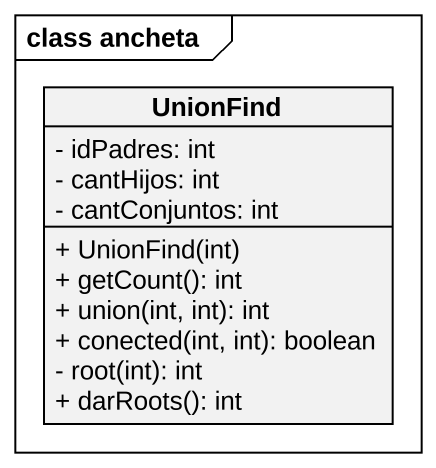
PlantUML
@startuml
mainframe class ancheta
hide circle
hide empty members
skinparam classAttributeIconSize 0
class UnionFind {
  - idPadres: int
  - cantHijos: int
  - cantConjuntos: int
  + UnionFind(int)
  + getCount(): int
  + union(int, int): int
  + conected(int, int): boolean
  - root(int): int
  + darRoots(): int
}
@enduml
